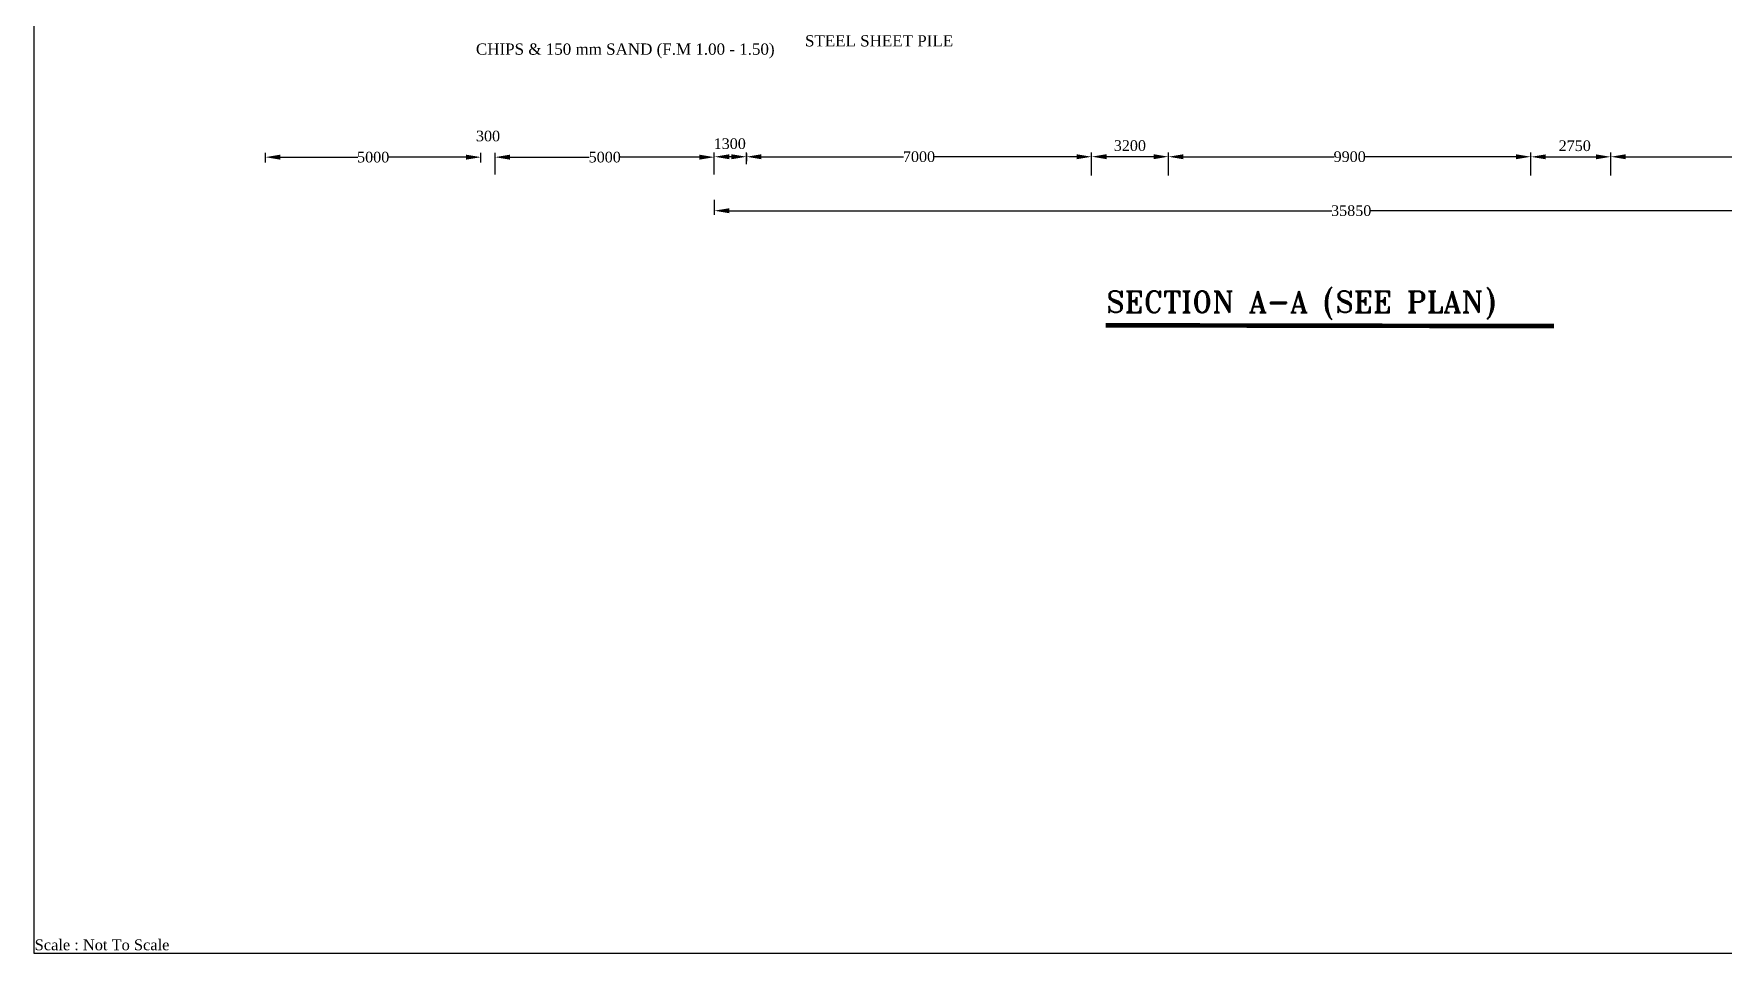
# Model space of a CAD drawing. Extents: x -298162 to 1078160, y -513173 to -216568.
# Drawn here: x 74253 to 113927, y -289006 to -267427 of the extents above; entities that cross this region are included whole.
import ezdxf

# ---------------------------------------------------------------- set-up
doc = ezdxf.new("R2010")
doc.units = 0
doc.header["$MEASUREMENT"] = 0
doc.layers.get('DEFPOINTS').update_dxf_attribs({"linetype": 'CONTINUOUS'})
doc.layers.add('Left Bank Profile', color=7, linetype='CONTINUOUS', lineweight=25)
doc.layers.add('LINE', color=7, linetype='CONTINUOUS')
doc.styles.add('BIG', font='ROMANT.SHX')
doc.styles.get("Standard").update_dxf_attribs({"font": 'times.ttf', "height": 250})
doc.dimstyles.new('3', dxfattribs={"dimtxt": 225, "dimasz": 350, "dimexe": 100, "dimexo": 25, "dimgap": 9, "dimtad": 0, "dimdec": 0, "dimzin": 0, "dimdsep": 46, "dimtxsty": 'Standard', "dimcen": 0, "dimclrt": 256, "dimadec": 0, "dimazin": 0, "dimtfac": 1, "dimtdec": 0, "dimtofl": 0, "dimtmove": 2, "dimatfit": 3, "dimfxl": 1, "dimtolj": 1, "dimtzin": 0, "dimarcsym": 0})

# ---------------------------------------------------------------- blocks, each defined once
blk = doc.blocks.new('*D76')
at = {"layer": 'DEFPOINTS', "color": 0, "lineweight": -2}
for p in [(84748, -270323), (85080, -270323), (85080, -270323)]:
    blk.add_point(p, dxfattribs=at)
at = {"layer": 'LINE', "color": 0, "lineweight": -2}
for p, q in [((84398, -270323), (84048, -270323)), ((84748, -270298), (84748, -270223)), ((85080, -270298), (85080, -270223)), ((85430, -270323), (85780, -270323))]:
    blk.add_line(p, q, dxfattribs=at)
for points in [[(84398, -270264), (84398, -270381), (84748, -270323)], [(85430, -270264), (85430, -270381), (85080, -270323)]]:
    blk.add_solid(points, dxfattribs=at)
at = {"layer": 'LINE', "insert": (84914, -269828), "char_height": 250, "attachment_point": 5}
blk.add_mtext('\\A1;300', dxfattribs=at)
blk = doc.blocks.new('*D77')
at = {"layer": 'DEFPOINTS', "color": 0, "lineweight": -2}
for p in [(85080, -270323), (85080, -270754), (90225, -270754)]:
    blk.add_point(p, dxfattribs=at)
at = {"layer": 'LINE', "color": 0, "lineweight": -2}
for p, q in [((85080, -270729), (85080, -270223)), ((85430, -270323), (87290, -270323)), ((89875, -270323), (88015, -270323)), ((90225, -270729), (90225, -270223))]:
    blk.add_line(p, q, dxfattribs=at)
for points in [[(85430, -270264), (85430, -270381), (85080, -270323)], [(89875, -270264), (89875, -270381), (90225, -270323)]]:
    blk.add_solid(points, dxfattribs=at)
at = {"layer": 'LINE', "insert": (87653, -270323), "char_height": 250, "attachment_point": 5}
blk.add_mtext('\\A1;5000', dxfattribs=at)
blk = doc.blocks.new('*D87')
at = {"layer": 'DEFPOINTS', "color": 0, "lineweight": -2}
for p in [(79688, -270472), (84748, -270323), (84748, -270472)]:
    blk.add_point(p, dxfattribs=at)
at = {"layer": 'LINE', "color": 0, "lineweight": -2}
for p, q in [((79688, -270447), (79688, -270223)), ((80038, -270323), (81855, -270323)), ((84398, -270323), (82581, -270323)), ((84748, -270447), (84748, -270223))]:
    blk.add_line(p, q, dxfattribs=at)
for points in [[(80038, -270264), (80038, -270381), (79688, -270323)], [(84398, -270264), (84398, -270381), (84748, -270323)]]:
    blk.add_solid(points, dxfattribs=at)
at = {"layer": 'LINE', "insert": (82218, -270323), "char_height": 250, "attachment_point": 5}
blk.add_mtext('\\A1;5000', dxfattribs=at)
blk = doc.blocks.new('*D88')
at = {"layer": 'DEFPOINTS', "color": 0, "lineweight": -2}
for p in [(90978, -270213), (99081, -270313), (99081, -270775)]:
    blk.add_point(p, dxfattribs=at)
at = {"layer": 'LINE', "color": 0, "lineweight": -2}
for p, q in [((90978, -270238), (90978, -270413)), ((91328, -270313), (94664, -270313)), ((98731, -270313), (95394, -270313)), ((99081, -270750), (99081, -270213))]:
    blk.add_line(p, q, dxfattribs=at)
for points in [[(91328, -270255), (91328, -270371), (90978, -270313)], [(98731, -270255), (98731, -270371), (99081, -270313)]]:
    blk.add_solid(points, dxfattribs=at)
at = {"layer": 'LINE', "insert": (95029, -270313), "char_height": 250, "attachment_point": 5}
blk.add_mtext('\\A1;7000', dxfattribs=at)
blk = doc.blocks.new('*D91')
at = {"layer": 'DEFPOINTS', "color": 0, "lineweight": -2}
for p in [(119368, -270313), (111265, -270775), (119368, -270775)]:
    blk.add_point(p, dxfattribs=at)
at = {"layer": 'LINE', "color": 0, "lineweight": -2}
for p, q in [((111265, -270750), (111265, -270213)), ((111615, -270313), (114874, -270313)), ((119018, -270313), (115759, -270313)), ((119368, -270750), (119368, -270213))]:
    blk.add_line(p, q, dxfattribs=at)
for points in [[(111615, -270255), (111615, -270371), (111265, -270313)], [(119018, -270255), (119018, -270371), (119368, -270313)]]:
    blk.add_solid(points, dxfattribs=at)
at = {"layer": 'LINE', "insert": (115317, -270313), "char_height": 250, "attachment_point": 5}
blk.add_mtext('\\A1;10000', dxfattribs=at)
blk = doc.blocks.new('*D92')
at = {"layer": 'DEFPOINTS', "color": 0, "lineweight": -2}
for p in [(109390, -270313), (100884, -270775), (109390, -270775)]:
    blk.add_point(p, dxfattribs=at)
at = {"layer": 'LINE', "color": 0, "lineweight": -2}
for p, q in [((100884, -270750), (100884, -270213)), ((101234, -270313), (104773, -270313)), ((109040, -270313), (105501, -270313)), ((109390, -270750), (109390, -270213))]:
    blk.add_line(p, q, dxfattribs=at)
for points in [[(101234, -270255), (101234, -270371), (100884, -270313)], [(109040, -270255), (109040, -270371), (109390, -270313)]]:
    blk.add_solid(points, dxfattribs=at)
at = {"layer": 'LINE', "insert": (105137, -270313), "char_height": 250, "attachment_point": 5}
blk.add_mtext('\\A1;9900', dxfattribs=at)
blk = doc.blocks.new('*D98')
at = {"layer": 'DEFPOINTS', "color": 0, "lineweight": -2}
for p in [(90225, -271299), (120121, -271292), (120121, -271579)]:
    blk.add_point(p, dxfattribs=at)
at = {"layer": 'LINE', "color": 0, "lineweight": -2}
for p, q in [((90225, -271324), (90225, -271679)), ((120121, -271317), (120121, -271679)), ((90575, -271579), (104716, -271579)), ((119771, -271579), (105629, -271579))]:
    blk.add_line(p, q, dxfattribs=at)
for points in [[(90575, -271521), (90575, -271638), (90225, -271579)], [(119771, -271521), (119771, -271638), (120121, -271579)]]:
    blk.add_solid(points, dxfattribs=at)
at = {"layer": 'LINE', "insert": (105173, -271579), "char_height": 250, "attachment_point": 5}
blk.add_mtext('\\A1;35850', dxfattribs=at)
blk = doc.blocks.new('*D219')
at = {"layer": 'DEFPOINTS', "color": 0, "lineweight": -2}
for p in [(109390, -270434), (111265, -270315), (111265, -270482)]:
    blk.add_point(p, dxfattribs=at)
at = {"layer": 'LINE', "color": 0, "lineweight": -2}
for p, q in [((109390, -270409), (109390, -270215)), ((109740, -270315), (110915, -270315)), ((111265, -270457), (111265, -270215))]:
    blk.add_line(p, q, dxfattribs=at)
for points in [[(109740, -270257), (109740, -270373), (109390, -270315)], [(110915, -270257), (110915, -270373), (111265, -270315)]]:
    blk.add_solid(points, dxfattribs=at)
at = {"layer": 'LINE', "insert": (110420, -270056), "char_height": 250, "attachment_point": 5}
blk.add_mtext('\\A1;2750', dxfattribs=at)
blk = doc.blocks.new('*D223')
at = {"layer": 'DEFPOINTS', "color": 0, "lineweight": -2}
for p in [(99081, -270431), (100884, -270311), (100884, -270583)]:
    blk.add_point(p, dxfattribs=at)
at = {"layer": 'LINE', "color": 0, "lineweight": -2}
for p, q in [((99081, -270406), (99081, -270211)), ((99431, -270311), (100534, -270311)), ((100884, -270558), (100884, -270211))]:
    blk.add_line(p, q, dxfattribs=at)
for points in [[(99431, -270253), (99431, -270370), (99081, -270311)], [(100534, -270253), (100534, -270370), (100884, -270311)]]:
    blk.add_solid(points, dxfattribs=at)
at = {"layer": 'LINE', "insert": (99978, -270052), "char_height": 250, "attachment_point": 5}
blk.add_mtext('\\A1;3200', dxfattribs=at)
blk = doc.blocks.new('*D224')
at = {"layer": 'DEFPOINTS', "color": 0, "lineweight": -2}
for p in [(90225, -270313), (90225, -270512), (90978, -270512)]:
    blk.add_point(p, dxfattribs=at)
at = {"layer": 'LINE', "color": 0, "lineweight": -2}
for p, q in [((90225, -270487), (90225, -270213)), ((90628, -270313), (90575, -270313)), ((90978, -270487), (90978, -270213))]:
    blk.add_line(p, q, dxfattribs=at)
for points in [[(90575, -270255), (90575, -270371), (90225, -270313)], [(90628, -270255), (90628, -270371), (90978, -270313)]]:
    blk.add_solid(points, dxfattribs=at)
at = {"layer": 'LINE', "insert": (90587, -270008), "char_height": 250, "attachment_point": 5}
blk.add_mtext('\\A1;1300', dxfattribs=at)

msp = doc.modelspace()

# ---------------------------------------------------------------- linework, layer by layer
at = {"layer": 'LINE', "color": 0}
msp.add_lwpolyline([(74252.713, -289005.832), (134757.913, -289005.832), (134757.913, -246220.012), (74252.713, -246220.012)], close=True, dxfattribs=at)
at = {"layer": 'LINE', "color": 0, "const_width": 107.525}
msp.add_lwpolyline([(99412.208, -274268.573), (109931.701, -274287.8)], dxfattribs=at)

# ---------------------------------------------------------------- texts
at = {"layer": 'Left Bank Profile', "color": 0, "insert": (75854.348, -288941.874), "char_height": 254.71995, "width": 18855.95022, "attachment_point": 8}
msp.add_mtext('{\\fTimes New Roman|b0|i0|c0|p18;Scale : Not To Scale}', dxfattribs=at)
at = {"layer": 'LINE', "color": 0}
for s, p in [('CHIPS & 150 mm SAND (F.M 1.00 - 1.50)', (84629.652, -267918.493)), ('STEEL SHEET PILE', (92353.527, -267723.656))]:
    msp.add_text(s, height=263.925, dxfattribs=at).set_placement(p)
at = {"layer": 'LINE', "color": 0, "style": 'BIG'}
msp.add_text('SECTION A-A (SEE PLAN)', height=500, dxfattribs=at).set_placement((99425.016, -273967.905))

# ---------------------------------------------------------------- dimensions: what is measured, and where the dimension line sits
at = {"layer": 'LINE', "color": 0}
for base, p1, p2, text, picture, middle in [((85080.332, -270322.765), (84747.903, -270322.765), (85080.332, -270322.765), '300', '*D76', (84914.118, -269827.776)), ((84747.903, -270322.765), (79687.903, -270471.851), (84747.903, -270471.851), '5000', '*D87', (82217.903, -270322.765)), ((85080.332, -270322.765), (90224.885, -270754.1), (85080.332, -270754.1), '5000', '*D77', (87652.609, -270322.765)), ((99080.518, -270312.911), (90977.56, -270212.911), (99080.518, -270775.181), '7000', '*D88', (95029.039, -270312.911)), ((109389.718, -270312.911), (100884.49, -270775.181), (109389.718, -270775.181), '9900', '*D92', (105137.104, -270312.911)), ((119368.038, -270312.911), (111265.08, -270775.181), (119368.038, -270775.181), '10000', '*D91', (115316.559, -270312.911)), ((120120.713, -271579.462), (90224.885, -271298.8), (120120.713, -271291.977), '35850', '*D98', (105172.799, -271579.462))]:
    dim = msp.add_linear_dim(base=base, p1=p1, p2=p2, text=text, dimstyle='3', dxfattribs=at)
    dim.commit()
    dim.dimension.update_dxf_attribs({"geometry": picture, "text_midpoint": middle})
for base, p1, p2, text, picture, middle in [((90224.885, -270312.911), (90977.56, -270511.775), (90224.885, -270511.775), '1300', '*D224', (90587.44, -270007.804)), ((100884.49, -270311.393), (99080.518, -270430.593), (100884.49, -270582.552), '3200', '*D223', (99978.198, -270052.331)), ((111265.08, -270315.072), (109389.718, -270434.273), (111265.08, -270481.546), '2750', '*D219', (110420.136, -270056.01))]:
    dim = msp.add_linear_dim(base=base, p1=p1, p2=p2, text=text, dimstyle='3', dxfattribs=at)
    dim.commit()
    dim.dimension.update_dxf_attribs({"geometry": picture, "text_midpoint": middle, "dimtype": 160})

doc.saveas('drawing.dxf')
